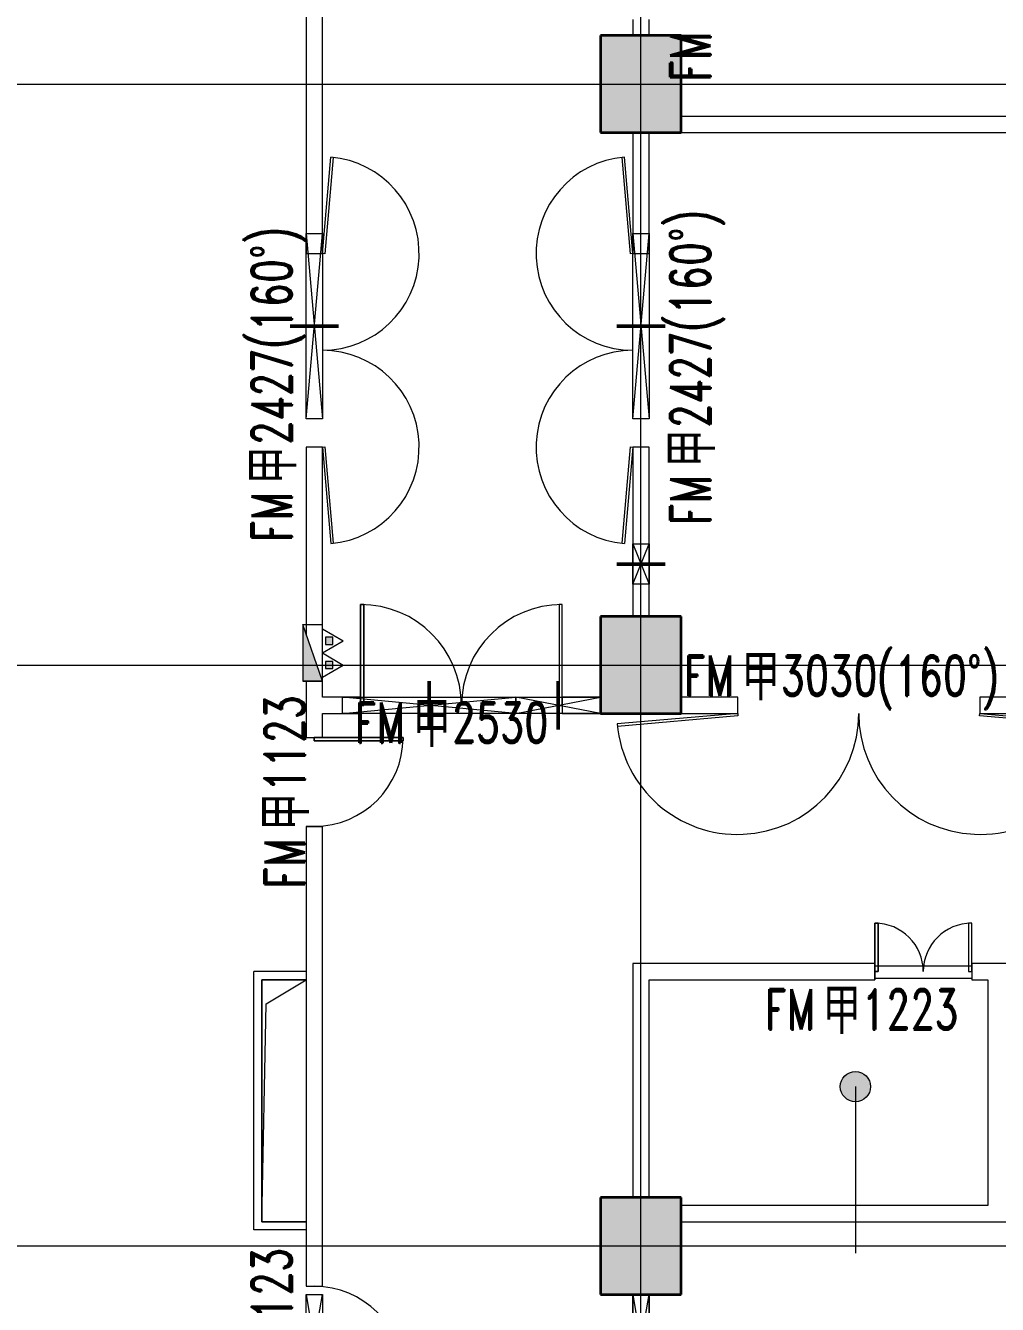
# Model space of a CAD drawing. Header units: millimetres. Extents: x -172041 to 399210, y -31706 to 192400.
# Drawn here: x 265971 to 278019, y 35275 to 51125 of the extents above; entities that cross this region are included whole.
import ezdxf

# ---------------------------------------------------------------- set-up
doc = ezdxf.new("R2010")
doc.units = ezdxf.units.MM
doc.linetypes.add('轴网线', pattern=[22.04, 18.38, -1.83, 0, -1.83])
doc.layers.get('0').update_dxf_attribs({"color": 8})
for name, color, linetype, lineweight in [('A-AREA-IDEN', 8, 'Continuous', 9), ('A-DETL-GENF', 8, 'Continuous', 18), ('A-DOOR', 8, 'Continuous', 5), ('A-DOOR-IDEN', 8, 'Continuous', 9), ('A-DOOR-OPNG', 8, 'Continuous', 5), ('A-GENM', 8, 'Continuous', 5), ('A-WALL', 8, 'Continuous', 5), ('A-WALL-PATT', 8, 'Continuous', 9), ('M-EQPM', 8, 'Continuous', 5), ('S-COLS', 8, 'Continuous', 5), ('S-GRID', 8, 'Continuous', 9)]:
    doc.layers.add(name, color=color, linetype=linetype, lineweight=lineweight)
doc.styles.add('RomanD_4', font='romand__.ttf', dxfattribs={"width": 0.7, "height": 500})
doc.styles.add('微软雅黑', font='Microsoft YaHei.ttf', dxfattribs={"width": 0.7, "height": 500})
pattern_1 = [(135, (144309.9, 0), (-1060.66, -1060.66), [])]

# ---------------------------------------------------------------- blocks, each defined once
blk = doc.blocks.new('砼_柱_矩形 - 1000X1200-501527-LAY-2F-1_500-A')
at = {"layer": 'S-COLS', "lineweight": 15, "true_color": 0xc0c0c0}
blk.add_hatch(color=9, dxfattribs=at).paths.add_polyline_path([(-500, -600), (500, -600), (500, 600), (-500, 600), (-500, -100)], flags=0)
at = {"layer": 'S-COLS', "color": 7, "lineweight": 35}
for p, q in [((500, 600), (-500, 600)), ((-500, 600), (-500, -600)), ((500, -600), (500, 600)), ((-500, -600), (500, -600))]:
    blk.add_line(p, q, dxfattribs=at)
blk = doc.blocks.new('X-ST-F3-02-C-001_HLP2_rvt-1-LAY-2F-1_500-A')
at = {"lineweight": 15}
for p in [(273600, 50400), (273600, 43200), (273600, 36000)]:
    blk.add_blockref('砼_柱_矩形 - 1000X1200-501527-LAY-2F-1_500-A', p, dxfattribs=at)
blk = doc.blocks.new('双扇平开门-角度可调 - FM甲2427_160__-4636703-LAY-2F-1_500-A')
at = {"layer": 'A-DOOR'}
for p, q in [((-1200, 100), (-2395, 205)), ((-2392, 234), (-1197, 130)), ((1197, 130), (2392, 234)), ((1200, 100), (2395, 205)), ((-1197, 130), (-1200, 100)), ((1200, 100), (1197, 130))]:
    blk.add_line(p, q, dxfattribs=at)
for centre, start, end in [((-1200, 100), 360, 175), ((1200, 100), 5, 180)]:
    blk.add_arc(centre, 1200, start, end, dxfattribs=at)
blk = doc.blocks.new('单扇平开防火门_带观察窗 - FM甲1123-4703391-LAY-2F-1_500-A')
at = {"layer": 'A-DOOR'}
for p, q in [((510, -1100), (510, 0)), ((550, 0), (510, 0)), ((510, 0), (510, -700)), ((550, -700), (550, 0)), ((510, 0), (550, 0)), ((550, 0), (550, -1100)), ((510, -700), (510, -900)), ((550, -900), (550, -700)), ((510, -900), (510, -1100)), ((550, -1100), (550, -900)), ((550, -1100), (510, -1100)), ((510, -1100), (550, -1100))]:
    blk.add_line(p, q, dxfattribs=at)
blk.add_arc((550, 0), 1100, 180, 270, dxfattribs=at)
at = {"layer": 'A-DOOR-OPNG'}
for p, q in [((-550, 100), (-550, -100)), ((550, 99), (550, -100))]:
    blk.add_line(p, q, dxfattribs=at)
blk = doc.blocks.new('单扇平开防火门_带观察窗 - FM甲1123-4703534-LAY-2F-1_500-A')
at = {"layer": 'A-DOOR'}
for p, q in [((550, 1100), (510, 1100)), ((510, 1100), (510, 0)), ((510, 1100), (550, 1100)), ((510, 900), (510, 1100)), ((550, 0), (550, 1100)), ((550, 1100), (550, 900)), ((510, 700), (510, 900)), ((550, 900), (550, 700)), ((510, 0), (510, 700)), ((550, 700), (550, 0)), ((510, 0), (550, 0)), ((550, 0), (510, 0))]:
    blk.add_line(p, q, dxfattribs=at)
blk.add_arc((550, 0), 1100, 90, 180, dxfattribs=at)
at = {"layer": 'A-DOOR-OPNG'}
for p, q in [((-550, -100), (-550, 100)), ((550, -99), (550, 100))]:
    blk.add_line(p, q, dxfattribs=at)
blk = doc.blocks.new('双扇平开防火门_带观察窗 - FM甲1223-4642740-LAY-2F-1_500-A')
at = {"layer": 'A-DOOR'}
for p, q in [((-600, 0), (-600, 600)), ((-600, 600), (-560, 600)), ((-600, 600), (-600, 400)), ((-560, 600), (-600, 600)), ((-560, 600), (-560, 0)), ((-560, 400), (-560, 600)), ((600, 600), (560, 600)), ((560, 600), (560, 0)), ((600, 600), (560, 600)), ((560, 600), (560, 400)), ((600, 0), (600, 600)), ((600, 400), (600, 600)), ((-600, 400), (-600, 200)), ((-560, 200), (-560, 400)), ((560, 400), (560, 200)), ((600, 200), (600, 400)), ((-600, 200), (-600, 0)), ((-560, 0), (-560, 200)), ((560, 200), (560, 0)), ((600, 0), (600, 200)), ((-560, 0), (-600, 0)), ((-600, 0), (-560, 0)), ((560, 0), (600, 0)), ((560, 0), (600, 0))]:
    blk.add_line(p, q, dxfattribs=at)
for centre, start, end in [((-600, 0), 0, 90), ((600, 0), 90, 180)]:
    blk.add_arc(centre, 600, start, end, dxfattribs=at)
at = {"layer": 'A-DOOR-OPNG'}
for p, q in [((-600, 100), (-600, -100)), ((-600, 70), (600, 70)), ((600, 100), (600, -100)), ((-600, -80), (600, -80))]:
    blk.add_line(p, q, dxfattribs=at)
blk = doc.blocks.new('双扇平开防火门_带观察窗 - FM甲2530-4643137-LAY-2F-1_500-A')
at = {"layer": 'A-DOOR'}
for p, q in [((-1250, 0), (-1250, 1250)), ((-1250, 1250), (-1210, 1250)), ((-1250, 1250), (-1250, 1050)), ((-1210, 1250), (-1250, 1250)), ((-1210, 1250), (-1210, 0)), ((-1210, 1050), (-1210, 1250)), ((1250, 1250), (1210, 1250)), ((1210, 1250), (1210, 0)), ((1250, 1250), (1210, 1250)), ((1210, 1250), (1210, 1050)), ((1250, 0), (1250, 1250)), ((1250, 1050), (1250, 1250)), ((-1250, 1050), (-1250, 850)), ((-1210, 850), (-1210, 1050)), ((1210, 1050), (1210, 850)), ((1250, 850), (1250, 1050)), ((-1250, 850), (-1250, 0)), ((-1210, 0), (-1210, 850)), ((1210, 850), (1210, 0)), ((1250, 0), (1250, 850)), ((-1210, 0), (-1250, 0)), ((-1250, 0), (-1210, 0)), ((1210, 0), (1250, 0)), ((1210, 0), (1250, 0))]:
    blk.add_line(p, q, dxfattribs=at)
for centre, start, end in [((-1250, 0), 0, 90), ((1250, 0), 90, 180)]:
    blk.add_arc(centre, 1250, start, end, dxfattribs=at)
at = {"layer": 'A-DOOR-OPNG'}
for p, q in [((-1250, 100), (-1250, -100)), ((1250, 100), (1250, -100))]:
    blk.add_line(p, q, dxfattribs=at)
blk = doc.blocks.new('室内消火栓箱_带灭火器__左右式_ - SG24D65-P-V57-LAY-2F-1_500-A')
at = {"layer": 'A-DETL-GENF', "lineweight": 5}
blk.add_hatch(color=256, dxfattribs=at).paths.add_polyline_path([(-350, -240), (350, 0), (-350, 0)], flags=0)
h = blk.add_hatch(color=256, dxfattribs=at)
h.paths.add_polyline_path([(-105, -370), (-105, -280), (-195, -280), (-195, -370)], flags=0)
h.paths.add_polyline_path([(105, -370), (195, -370), (195, -280), (105, -280)], flags=0)
for p, q in [((350, 0), (-350, 0)), ((-350, -240), (350, 0)), ((-350, -240), (-350, 0)), ((-350, 0), (-350, -240)), ((-350, -240), (350, 0)), ((350, 0), (-350, 0)), ((-350, -240), (350, -240)), ((-300, -240), (-150, -500)), ((-105, -280), (-195, -280)), ((-195, -280), (-195, -370)), ((0, -240), (-150, -500)), ((-105, -370), (-105, -280)), ((0, -240), (150, -500)), ((195, -280), (105, -280)), ((105, -280), (105, -370)), ((300, -240), (150, -500)), ((195, -370), (195, -280)), ((-195, -370), (-105, -370)), ((105, -370), (195, -370))]:
    blk.add_line(p, q, dxfattribs=at)
at = {"layer": 'M-EQPM'}
blk.add_line((350, 0), (350, -240), dxfattribs=at)
blk = doc.blocks.new('双扇平开门-角度可调 - FM甲3030_160__-4835888-LAY-2F-1_500-A')
at = {"layer": 'A-DOOR'}
for p, q in [((-1500, 100), (-2994, 231)), ((-2991, 261), (-1497, 130)), ((1497, 130), (2991, 261)), ((1500, 100), (2994, 231)), ((-1497, 130), (-1500, 100)), ((1500, 100), (1497, 130))]:
    blk.add_line(p, q, dxfattribs=at)
for centre, start, end in [((-1500, 100), 360, 175), ((1500, 100), 5, 180)]:
    blk.add_arc(centre, 1500, start, end, dxfattribs=at)
blk = doc.blocks.new('双扇平开门-角度可调 - FM甲2427_160__-4689997-LAY-2F-1_500-A')
at = {"layer": 'A-DOOR'}
for p, q in [((-1200, 100), (-2395, 205)), ((-2392, 234), (-1197, 130)), ((1197, 130), (2392, 234)), ((1200, 100), (2395, 205)), ((-1197, 130), (-1200, 100)), ((1200, 100), (1197, 130))]:
    blk.add_line(p, q, dxfattribs=at)
for centre, start, end in [((-1200, 100), 360, 175), ((1200, 100), 5, 180)]:
    blk.add_arc(centre, 1200, start, end, dxfattribs=at)
blk = doc.blocks.new('楼板洞口-A - F03-翻边100-4497544-LAY-2F-1_500-A')
at = {"layer": 'A-GENM'}
for p, q in [((-100, -100), (-100, 3100)), ((550, 3100), (-100, 3100)), ((0, 0), (0, 3000)), ((0, 3000), (550, 3000)), ((0, 3000), (0, 0)), ((550, 3000), (0, 3000)), ((55, 2700), (550, 3000)), ((0, 0), (55, 2700)), ((550, 0), (0, 0)), ((0, 0), (550, 0)), ((550, -100), (-100, -100))]:
    blk.add_line(p, q, dxfattribs=at)
blk = doc.blocks.new('矩形墙洞-D - F01-4899621-LAY-2F-1_500-A')
at = {"layer": 'A-GENM', "color": 7, "lineweight": 50}
blk.add_line((125, 300), (125, -300), dxfattribs=at)
at = {"layer": 'A-GENM'}
for p, q in [((-475, 100), (725, 100)), ((725, -100), (-475, 100)), ((-475, -100), (725, 100)), ((725, 100), (725, -100)), ((725, -100), (-475, -100))]:
    blk.add_line(p, q, dxfattribs=at)
blk = doc.blocks.new('矩形墙洞-D - F01-V74-LAY-2F-1_500-A')
at = {"layer": 'A-GENM', "color": 7, "lineweight": 50}
blk.add_line((125, 300), (125, -300), dxfattribs=at)
at = {"layer": 'A-GENM'}
for p, q in [((-475, -100), (-475, 100)), ((-475, 100), (725, 100)), ((725, -100), (-475, 100)), ((-475, -100), (725, 100)), ((725, 100), (725, -100)), ((725, -100), (-475, -100))]:
    blk.add_line(p, q, dxfattribs=at)
blk = doc.blocks.new('矩形墙洞-D - F01-4902068-LAY-2F-1_500-A')
at = {"layer": 'A-GENM', "color": 7, "lineweight": 50}
blk.add_line((125, 300), (125, -300), dxfattribs=at)
at = {"layer": 'A-GENM'}
for p, q in [((-125, -100), (-125, 100)), ((-125, 100), (375, 100)), ((375, -100), (-125, 100)), ((-125, -100), (375, 100)), ((375, 100), (375, -100)), ((375, -100), (-125, -100))]:
    blk.add_line(p, q, dxfattribs=at)
blk = doc.blocks.new('矩形墙洞-D - F01-4910852-LAY-2F-1_500-A')
at = {"layer": 'A-GENM', "color": 7, "lineweight": 50}
blk.add_line((125, 300), (125, -300), dxfattribs=at)
at = {"layer": 'A-GENM'}
for p, q in [((-1025, -100), (-1025, 100)), ((-1025, 100), (1275, 100)), ((1275, -100), (-1025, 100)), ((-1025, -100), (1275, 100)), ((1275, 100), (1275, -100)), ((1275, -100), (-1025, -100))]:
    blk.add_line(p, q, dxfattribs=at)
blk = doc.blocks.new('矩形墙洞-D - F01-4899634-LAY-2F-1_500-A')
at = {"layer": 'A-GENM', "color": 7, "lineweight": 50}
blk.add_line((125, 300), (125, -300), dxfattribs=at)
at = {"layer": 'A-GENM'}
for p, q in [((-1025, -100), (-1025, 100)), ((-1025, 100), (1275, 100)), ((1275, -100), (-1025, 100)), ((-1025, -100), (1275, 100)), ((1275, 100), (1275, -100)), ((1275, -100), (-1025, -100))]:
    blk.add_line(p, q, dxfattribs=at)
blk = doc.blocks.new('矩形墙洞-D - F01-4899615-LAY-2F-1_500-A')
at = {"layer": 'A-GENM', "color": 7, "lineweight": 50}
blk.add_line((125, 300), (125, -300), dxfattribs=at)
at = {"layer": 'A-GENM'}
for p, q in [((-950, -100), (-950, 100)), ((-950, 100), (1200, 100)), ((1200, -100), (-950, 100)), ((-950, -100), (1200, 100)), ((1200, 100), (1200, -100)), ((1200, -100), (-950, -100))]:
    blk.add_line(p, q, dxfattribs=at)
blk = doc.blocks.new('矩形墙洞-D - F01-4899635-LAY-2F-1_500-A')
at = {"layer": 'A-GENM', "color": 7, "lineweight": 50}
blk.add_line((125, 300), (125, -300), dxfattribs=at)
at = {"layer": 'A-GENM'}
for p, q in [((-400, -100), (-400, 100)), ((-400, 100), (650, 100)), ((650, -100), (-400, 100)), ((-400, -100), (650, 100)), ((650, -100), (-400, -100))]:
    blk.add_line(p, q, dxfattribs=at)

msp = doc.modelspace()

# ---------------------------------------------------------------- hatches: boundary and pattern name
at = {"layer": 'A-AREA-IDEN', "lineweight": 18}
h = msp.add_hatch(color=256, dxfattribs=at)
edge = h.paths.add_edge_path(flags=0)
edge.add_arc((276259.2, 37974.4), 187.5, 0, 360)
at = {"layer": 'A-WALL-PATT', "lineweight": 5}
h = msp.add_hatch(dxfattribs=at)
h.set_pattern_fill('FP_11', color=256, style=0, pattern_type=2)
h.set_pattern_definition(pattern_1)
h.paths.add_polyline_path([(271009.9, 50975), (271007, 51025), (270254.9, 51025), (270254.9, 50975)], flags=0)
h.paths.add_polyline_path([(272509.9, 50975), (273284.9, 50975), (273284.9, 51025), (272509.9, 51025), (272509.9, 51000)], flags=0)
h = msp.add_hatch(dxfattribs=at)
h.set_pattern_fill('FP_11', color=256, style=0, pattern_type=2)
h.set_pattern_definition(pattern_1)
h.paths.add_polyline_path([(270359.9, 42575), (271009.9, 42575), (271009.9, 42625), (270359.9, 42625), (270359.9, 42600)], flags=0)
h.paths.add_polyline_path([(273284.9, 42575), (273284.9, 42625), (272509.9, 42625), (272509.9, 42575)], flags=0)

# ---------------------------------------------------------------- linework, layer by layer
at = {"layer": 'A-AREA-IDEN', "lineweight": 18}
msp.add_line((276259.2, 37974.4), (276259.2, 35911.6), dxfattribs=at)
msp.add_circle((276259.2, 37974.4), 187.5, dxfattribs=at)
at = {"layer": 'A-WALL', "lineweight": 9}
for p, q in [((269450, 62900), (269450, 48300)), ((269650, 48300), (269650, 62900)), ((273500, 51200), (273500, 51000)), ((273700, 51000), (273700, 51200)), ((282700, 50000), (274100, 50000)), ((273500, 49800), (273500, 48300)), ((273700, 48300), (273700, 49800)), ((274100, 49800), (282700, 49800)), ((269450, 48300), (269650, 48300)), ((273500, 48300), (273700, 48300)), ((269650, 45900), (269450, 45900)), ((269450, 45900), (269450, 43583.3)), ((269650, 42800), (269650, 45900)), ((273700, 45900), (273500, 45900)), ((273500, 45900), (273500, 43800)), ((273700, 43800), (273700, 45900)), ((269450, 43000), (269450, 42300)), ((270125, 42800), (269650, 42800)), ((273100, 42800), (272625, 42800)), ((274800, 42800), (274100, 42800)), ((274800, 42600), (274800, 42800)), ((282700, 42800), (277800, 42800)), ((277800, 42800), (277800, 42600)), ((270125, 42600), (270125, 42700)), ((272625, 42700), (272625, 42600)), ((269650, 42300), (269650, 42600)), ((269650, 42600), (270125, 42600)), ((272625, 42600), (273100, 42600)), ((274100, 42600), (274800, 42600)), ((277800, 42600), (279700, 42600)), ((269450, 42300), (269550, 42300)), ((269650, 41200), (269450, 41200)), ((269450, 41200), (269450, 35500)), ((269650, 35500), (269650, 41200)), ((273500, 39500), (273500, 36600)), ((276500, 39500), (273500, 39500)), ((278300, 39500), (277700, 39500)), ((276500, 39300), (276500, 39400)), ((277700, 39400), (277700, 39300)), ((273700, 36600), (273700, 39300)), ((273700, 39300), (276500, 39300)), ((277700, 39300), (277900, 39300)), ((277900, 39300), (277900, 36500.4)), ((277900, 36500.4), (274100, 36500.4)), ((274100, 36300.4), (282700, 36300.4)), ((269450, 35500), (269650, 35500)), ((273500, 35400), (273500, 30100)), ((273700, 29400), (273700, 35400))]:
    msp.add_line(p, q, dxfattribs=at)
at = {"layer": 'S-GRID', "linetype": '轴网线'}
for p, q in [((273600, -17706.2), (273600, 174400)), ((-16000, 50400), (308800, 50400)), ((-16000, 43200), (308800, 43200)), ((-16000, 36000), (308800, 36000))]:
    msp.add_line(p, q, dxfattribs=at)

# ---------------------------------------------------------------- block references
at = {"lineweight": 5}
msp.add_blockref('X-ST-F3-02-C-001_HLP2_rvt-1-LAY-2F-1_500-A', (0, 0), dxfattribs=at)
at = {"layer": 'A-DOOR'}
for name, p, rotation in [('双扇平开门-角度可调 - FM甲2427_160__-4689997-LAY-2F-1_500-A', (269550, 47100), 269.9999999999999), ('双扇平开门-角度可调 - FM甲2427_160__-4636703-LAY-2F-1_500-A', (273600, 47100), 89.9999999999999), ('双扇平开门-角度可调 - FM甲3030_160__-4835888-LAY-2F-1_500-A', (276300, 42700), 180), ('单扇平开防火门_带观察窗 - FM甲1123-4703391-LAY-2F-1_500-A', (269550, 41750), 89.9999999999999), ('单扇平开防火门_带观察窗 - FM甲1123-4703534-LAY-2F-1_500-A', (269550, 34950), 269.9999999999999)]:
    msp.add_blockref(name, p, dxfattribs=dict(at, rotation=rotation))
for name, p in [('双扇平开防火门_带观察窗 - FM甲2530-4643137-LAY-2F-1_500-A', (271375, 42700)), ('双扇平开防火门_带观察窗 - FM甲1223-4642740-LAY-2F-1_500-A', (277100, 39400))]:
    msp.add_blockref(name, p, dxfattribs=at)
at = {"layer": 'A-GENM', "rotation": 269.9999999999999}
for name, p in [('矩形墙洞-D - F01-4899634-LAY-2F-1_500-A', (269550, 47525)), ('矩形墙洞-D - F01-4910852-LAY-2F-1_500-A', (273600, 47525)), ('矩形墙洞-D - F01-4902068-LAY-2F-1_500-A', (273600, 44575)), ('矩形墙洞-D - F01-V74-LAY-2F-1_500-A', (269550, 34925)), ('矩形墙洞-D - F01-4899621-LAY-2F-1_500-A', (273600, 34925))]:
    msp.add_blockref(name, p, dxfattribs=at)
at = {"layer": 'A-GENM'}
for name, p in [('矩形墙洞-D - F01-4899615-LAY-2F-1_500-A', (270850, 42700)), ('矩形墙洞-D - F01-4899635-LAY-2F-1_500-A', (272450, 42700)), ('楼板洞口-A - F03-翻边100-4497544-LAY-2F-1_500-A', (268900, 36300))]:
    msp.add_blockref(name, p, dxfattribs=at)
at = {"layer": 'M-EQPM', "rotation": 89.99999999999987}
msp.add_blockref('室内消火栓箱_带灭火器__左右式_ - SG24D65-P-V57-LAY-2F-1_500-A', (269410, 43350), dxfattribs=at)

# ---------------------------------------------------------------- texts
at = {"layer": 'A-DOOR-IDEN', "char_height": 500, "attachment_point": 1, "rotation": 90}
for s, insert, width, style in [('FM', (273961.8, 50425.1), 869.831, 'RomanD_4'), ('2427(160°)', (273961.8, 46133.7), 3731.855, 'RomanD_4'), ('2427(160°)', (268771.8, 45923.7), 3731.855, 'RomanD_4'), ('\\f微软雅黑|b0|i0|c134|p34|;\\W.7;甲', (273961.8, 45647.5), 589.24, '微软雅黑'), ('\\f微软雅黑|b0|i0|c134|p34|;\\W.7;甲', (268771.8, 45437.5), 589.24, '微软雅黑'), ('FM', (273961.8, 44929.9), 869.831, 'RomanD_4'), ('FM', (268771.8, 44719.9), 869.831, 'RomanD_4'), ('1123', (268931.8, 41629), 1683.544, 'RomanD_4'), ('\\f微软雅黑|b0|i0|c134|p34|;\\W.7;甲', (268931.8, 41142.8), 589.24, '微软雅黑'), ('FM', (268931.8, 40425.1), 869.831, 'RomanD_4'), ('1123', (268771.8, 34779), 1683.544, 'RomanD_4')]:
    msp.add_mtext(s, dxfattribs=dict(at, insert=insert, width=width, style=style))
at = {"layer": 'A-DOOR-IDEN', "char_height": 500, "attachment_point": 1}
for s, insert, width, style in [('FM', (274129.9, 43318.2), 869.831, 'RomanD_4'), ('\\f微软雅黑|b0|i0|c134|p34|;\\W.7;甲', (274847.5, 43318.2), 589.24, '微软雅黑'), ('3030(160°)', (275333.7, 43318.2), 3731.855, 'RomanD_4'), ('FM', (270050.1, 42736.9), 869.831, 'RomanD_4'), ('\\f微软雅黑|b0|i0|c134|p34|;\\W.7;甲', (270767.8, 42736.9), 589.24, '微软雅黑'), ('2530', (271254, 42736.9), 1683.544, 'RomanD_4'), ('FM', (275134.7, 39181.7), 869.831, 'RomanD_4'), ('\\f微软雅黑|b0|i0|c134|p34|;\\W.7;甲', (275852.4, 39181.7), 589.24, '微软雅黑'), ('1223', (276338.6, 39181.7), 1683.544, 'RomanD_4')]:
    msp.add_mtext(s, dxfattribs=dict(at, insert=insert, width=width, style=style))

doc.saveas('drawing.dxf')
